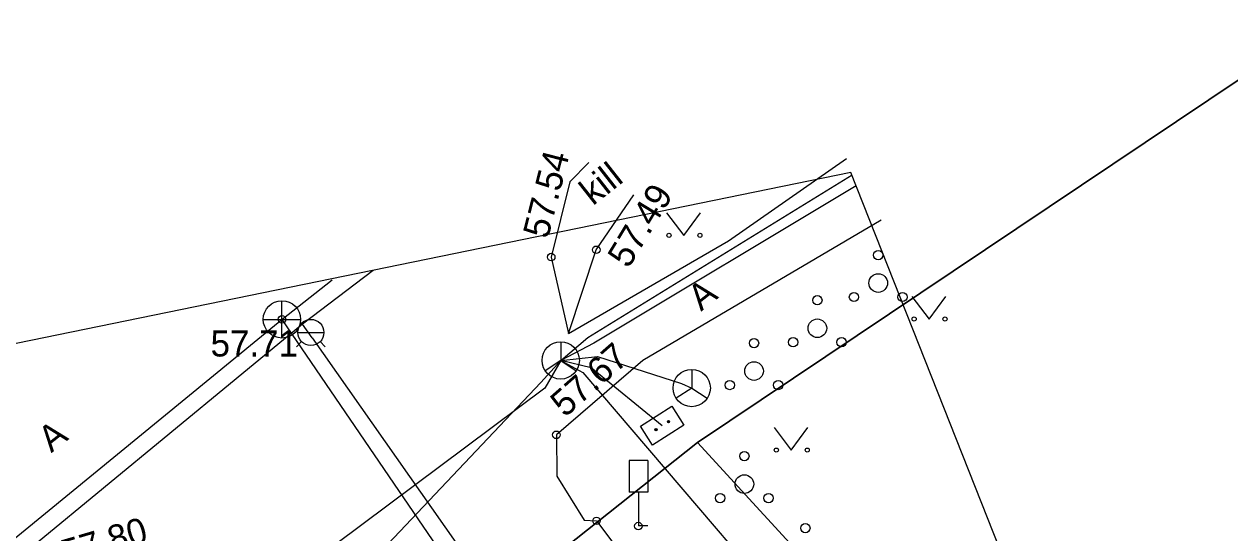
# Model space of a CAD drawing. Extents: x 640740 to 641101, y 6455180 to 6455621.
# Drawn here: x 640825.34 to 640857.65, y 6455379.18 to 6455392.82 of the extents above; entities that cross this region are included whole.
import ezdxf

# ---------------------------------------------------------------- set-up
doc = ezdxf.new("R2010")
doc.units = 0
for name, color, linetype in [('HALJASTUS', 7, 'Continuous'), ('KKAEV', 7, 'Continuous'), ('KORGUS-EH2000', 7, 'Continuous'), ('KTRASS', 7, 'Continuous'), ('LIIKLUS', 7, 'Continuous'), ('MOOTPIIR', 7, 'Continuous'), ('PIIR', 7, 'Continuous'), ('PUU', 7, 'Continuous'), ('SIKAEV', 7, 'Continuous'), ('SIRAJATIS', 7, 'Continuous'), ('SITRASS', 7, 'Continuous'), ('TEE', 7, 'Continuous'), ('VKAEV', 7, 'Continuous'), ('VTRASS', 7, 'Continuous')]:
    doc.layers.add(name, color=color, linetype=linetype)

msp = doc.modelspace()

# ---------------------------------------------------------------- linework, layer by layer
at = {"layer": 'HALJASTUS'}
for p, q in [((640842.559, 6455387.758), (640843.022, 6455387.152)), ((640843.022, 6455387.152), (640843.468, 6455387.758)), ((640849.128, 6455385.515), (640849.591, 6455384.909)), ((640849.591, 6455384.909), (640850.037, 6455385.515)), ((640845.436, 6455382.004), (640845.899, 6455381.397)), ((640845.899, 6455381.397), (640846.345, 6455382.004))]:
    msp.add_line(p, q, dxfattribs=at)
for centre in [(640842.621, 6455387.152), (640843.45, 6455387.152), (640849.19, 6455384.909), (640850.019, 6455384.909), (640845.498, 6455381.397), (640846.327, 6455381.397)]:
    msp.add_circle(centre, 0.055, dxfattribs=at)
at = {"layer": 'KKAEV'}
for p, q in [((640832.25, 6455384.4), (640832.25, 6455385.4)), ((640831.75, 6455384.9), (640832.75, 6455384.9))]:
    msp.add_line(p, q, dxfattribs=at)
msp.add_circle((640832.25, 6455384.9), 0.5, dxfattribs=at)
at = {"layer": 'KORGUS-EH2000'}
for centre, radius in [((640840.674, 6455386.765), 0.102), ((640839.465, 6455386.569), 0.102), ((640832.25, 6455384.9), 0.1), ((640839.606, 6455381.805), 0.102), ((640840.68, 6455379.5), 0.1), ((640841.8, 6455379.36), 0.1)]:
    msp.add_circle(centre, radius, dxfattribs=at)
at = {"layer": 'KTRASS'}
for p, q in [((640832.25, 6455384.9), (640833.598, 6455385.962)), ((640816.044, 6455371.615), (640832.25, 6455384.9))]:
    msp.add_line(p, q, dxfattribs=at)
msp.add_lwpolyline([(640832.25, 6455384.9), (640845.27, 6455365.8), (640871.67, 6455346.14), (640884.74, 6455337.64), (640887.429, 6455335.791)], dxfattribs=at)
at = {"layer": 'LIIKLUS'}
for p, q in [((640841.558, 6455381.115), (640841.558, 6455380.265)), ((640842.058, 6455381.115), (640841.558, 6455381.115)), ((640842.058, 6455381.115), (640842.058, 6455380.265)), ((640842.058, 6455380.265), (640841.558, 6455380.265)), ((640841.808, 6455380.265), (640841.808, 6455379.365)), ((640842.058, 6455379.365), (640841.808, 6455379.365))]:
    msp.add_line(p, q, dxfattribs=at)
at = {"layer": 'MOOTPIIR'}
msp.add_lwpolyline([(640802.486, 6455381.402), (640880.493, 6455325.089), (640888.661, 6455337.691), (640854.823, 6455362.119), (640855.648, 6455368.224), (640847.498, 6455388.84), (640824.783, 6455384.179), (640811.266, 6455393.564)], close=True, dxfattribs=at)
at = {"layer": 'PIIR'}
for points in [[(640928.54, 6455441.29), (640909.5, 6455428.26), (640876.23, 6455404.98), (640859.66, 6455392.51), (640843.39, 6455381.6), (640832.16, 6455372.68), (640805.4, 6455351.43), (640771.51, 6455318.53), (640755.89, 6455301.83), (640739.61, 6455314.72), (640762.29, 6455339.11), (640777.65, 6455356), (640818.96, 6455391.36), (640904.31, 6455453.02)], [(640907.79, 6455316.17), (640884.52, 6455331.43), (640864.41, 6455344.6), (640847.61, 6455355.44), (640833.2, 6455371.51), (640832.16, 6455372.68), (640843.39, 6455381.6), (640857.41, 6455366.3), (640870.49, 6455357.22), (640888.29, 6455345.68), (640902.52, 6455336.38)]]:
    msp.add_lwpolyline(points, dxfattribs=at)
msp.add_lwpolyline([(640883.3, 6455373.49), (640870.49, 6455357.22), (640857.41, 6455366.3), (640843.39, 6455381.6), (640859.66, 6455392.51)], close=True, dxfattribs=at)
at = {"layer": 'PUU'}
for centre, radius in [((640848.229, 6455386.625), 0.125), ((640848.229, 6455385.875), 0.25), ((640846.597, 6455385.412), 0.125), ((640847.579, 6455385.5), 0.125), ((640848.879, 6455385.5), 0.125), ((640846.597, 6455384.662), 0.25), ((640844.9, 6455384.265), 0.125), ((640845.947, 6455384.287), 0.125), ((640847.247, 6455384.287), 0.125), ((640844.9, 6455383.515), 0.25), ((640844.25, 6455383.14), 0.125), ((640845.55, 6455383.14), 0.125), ((640844.641, 6455381.234), 0.125), ((640844.641, 6455380.484), 0.25), ((640843.991, 6455380.109), 0.125), ((640845.291, 6455380.109), 0.125), ((640846.276, 6455379.305), 0.125)]:
    msp.add_circle(centre, radius, dxfattribs=at)
at = {"layer": 'SIKAEV'}
for p, q in [((640839.72, 6455384.3), (640839.72, 6455383.8)), ((640839.72, 6455383.8), (640839.305, 6455383.525)), ((640839.72, 6455383.8), (640840.135, 6455383.525)), ((640843.23, 6455383.56), (640843.23, 6455383.06)), ((640843.23, 6455383.06), (640842.815, 6455382.785)), ((640843.23, 6455383.06), (640843.645, 6455382.785))]:
    msp.add_line(p, q, dxfattribs=at)
for centre in [(640839.72, 6455383.8), (640843.23, 6455383.06)]:
    msp.add_circle(centre, 0.5, dxfattribs=at)
at = {"layer": 'SIRAJATIS'}
msp.add_lwpolyline([(640841.857, 6455382.034), (640842.7, 6455382.572), (640843.023, 6455382.066), (640842.18, 6455381.528)], close=True, dxfattribs=at)
for centre, radius in [((640842.609, 6455382.158), 0.0304), ((640842.609, 6455382.158), 0.029), ((640842.609, 6455382.158), 0.0277), ((640842.609, 6455382.158), 0.0263), ((640842.609, 6455382.158), 0.0249), ((640842.609, 6455382.158), 0.0236), ((640842.609, 6455382.158), 0.0222), ((640842.271, 6455381.942), 0.0304), ((640842.271, 6455381.942), 0.029), ((640842.271, 6455381.942), 0.0277), ((640842.271, 6455381.942), 0.0263), ((640842.271, 6455381.942), 0.0249), ((640842.271, 6455381.942), 0.0236), ((640842.271, 6455381.942), 0.0222), ((640842.271, 6455381.942), 0.0209), ((640842.271, 6455381.942), 0.0195), ((640842.271, 6455381.942), 0.0181), ((640842.271, 6455381.942), 0.0168), ((640842.271, 6455381.942), 0.0154), ((640842.271, 6455381.942), 0.014), ((640842.271, 6455381.942), 0.0127), ((640842.271, 6455381.942), 0.0113), ((640842.271, 6455381.942), 0.00996), ((640842.271, 6455381.942), 0.0086), ((640842.271, 6455381.942), 0.00724), ((640842.271, 6455381.942), 0.00587), ((640842.271, 6455381.942), 0.00451), ((640842.271, 6455381.942), 0.00315), ((640842.271, 6455381.942), 0.00179), ((640842.271, 6455381.942), 0.000426), ((640842.609, 6455382.158), 0.0209), ((640842.609, 6455382.158), 0.0195), ((640842.609, 6455382.158), 0.0181), ((640842.609, 6455382.158), 0.0168), ((640842.609, 6455382.158), 0.0154), ((640842.609, 6455382.158), 0.014), ((640842.609, 6455382.158), 0.0127), ((640842.609, 6455382.158), 0.0113), ((640842.609, 6455382.158), 0.00996), ((640842.609, 6455382.158), 0.0086), ((640842.609, 6455382.158), 0.00724), ((640842.609, 6455382.158), 0.00587), ((640842.609, 6455382.158), 0.00451), ((640842.609, 6455382.158), 0.00315), ((640842.609, 6455382.158), 0.00179), ((640842.609, 6455382.158), 0.000426)]:
    msp.add_circle(centre, radius, dxfattribs=at)
at = {"layer": 'SITRASS'}
for points in [[(640839.72, 6455383.8), (640840.446, 6455384.412), (640847.526, 6455388.774)], [(640847.641, 6455388.484), (640840.608, 6455384.266), (640839.72, 6455383.8)], [(640839.72, 6455383.8), (640839.291, 6455383.06), (640827.374, 6455374.143), (640820.838, 6455368.154)], [(640839.72, 6455383.8), (640839.185, 6455383.211), (640830.994, 6455374.551), (640827.3, 6455371.495)], [(640839.72, 6455383.8), (640840.71, 6455383.905), (640842.957, 6455383.184), (640843.23, 6455383.06)], [(640839.72, 6455383.8), (640840.311, 6455383.473), (640855.333, 6455365.89)], [(640842.44, 6455382.05), (640840.538, 6455383.604), (640839.72, 6455383.8)]]:
    msp.add_lwpolyline(points, dxfattribs=at)
at = {"layer": 'TEE'}
for points in [[(640840.477, 6455389.109), (640839.961, 6455388.585), (640839.465, 6455386.569), (640839.933, 6455384.521), (640844.218, 6455387.006), (640847.382, 6455389.215)], [(640839.933, 6455384.521), (640840.674, 6455386.765), (640841.684, 6455388.238)], [(640848.305, 6455387.559), (640841.918, 6455383.798), (640839.606, 6455381.805), (640839.619, 6455380.696), (640840.349, 6455379.52), (640840.68, 6455379.5)], [(640840.68, 6455379.5), (640843.314, 6455375.988), (640850, 6455368.084), (640850.662, 6455367.323), (640852.067, 6455365.845), (640853.526, 6455364.482), (640855.85, 6455362.501), (640872.49, 6455351.553), (640886.018, 6455342.739), (640891.04, 6455339.484)]]:
    msp.add_lwpolyline(points, dxfattribs=at)
at = {"layer": 'VKAEV'}
for p, q in [((640832.675, 6455384.55), (640833.375, 6455384.55)), ((640832.778, 6455384.303), (640832.638, 6455384.163)), ((640833.272, 6455384.303), (640833.412, 6455384.163))]:
    msp.add_line(p, q, dxfattribs=at)
msp.add_circle((640833.025, 6455384.55), 0.35, dxfattribs=at)
at = {"layer": 'VTRASS'}
msp.add_line((640833.063, 6455384.404), (640832.8, 6455384.775), dxfattribs=at)
for points in [[(640834.695, 6455386.213), (640832.8, 6455384.775), (640823.908, 6455377.444), (640816.39, 6455371.365)], [(640833.063, 6455384.404), (640845.328, 6455366.93), (640851.745, 6455362.015), (640861.768, 6455354.653), (640872.632, 6455346.204), (640885.388, 6455337.817), (640887.745, 6455336.279)]]:
    msp.add_lwpolyline(points, dxfattribs=at)

# ---------------------------------------------------------------- texts
at = {"layer": 'KORGUS-EH2000'}
for s, rotation, p in [('57.54', 75.6448, (640839.376, 6455387.038)), ('57.49', 58.6886, (640841.534, 6455386.242)), ('57.67', 41.3403, (640839.834, 6455382.253)), ('57.80', 16.3767, (640826.454, 6455378.283))]:
    msp.add_text(s, height=0.7, rotation=rotation, dxfattribs=at).set_placement(p)
msp.add_text('57.71', height=0.7, dxfattribs=at).set_placement((640830.338, 6455383.905))
at = {"layer": 'TEE'}
for s, p in [('kill', (640840.581, 6455387.932)), ('A', (640843.48, 6455385.103)), ('A', (640826.07, 6455381.311))]:
    msp.add_text(s, height=0.7, rotation=38.1835, dxfattribs=at).set_placement(p)

doc.saveas('drawing.dxf')
